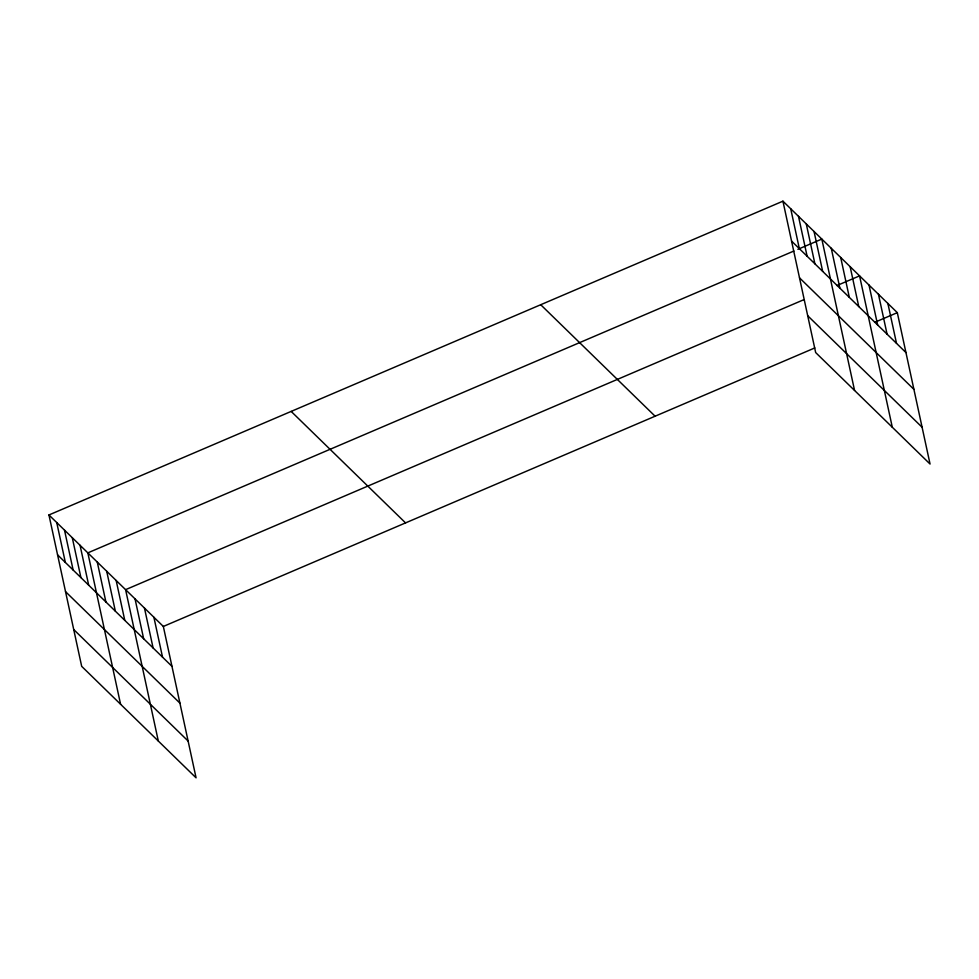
<?xml version="1.0" encoding="UTF-8"?>
<svg xmlns="http://www.w3.org/2000/svg" width="979" height="979" viewBox="0 0 979 979"><rect width="100%" height="100%" fill="white"/><g stroke="black" fill="none" stroke-linecap="round" stroke-linejoin="round"><path stroke-width="1.47" d="M48.95 514.966L163.334 626.45L196.069 777.828L81.685 666.344L48.95 514.966L782.931 201.172L897.315 312.656L930.05 464.034L815.666 352.55L782.931 201.172M793.883 251.028L87.841 552.866L120.576 704.244M797.873 249.315L821.822 239.072L854.557 390.45M803.673 299.758L125.593 589.664L158.317 741.042M836.947 285.538L859.574 275.87L892.297 427.248M163.334 626.45L814.809 347.937M874.7 322.336L897.315 312.656M791.558 241.067L905.942 352.55M799.513 277.852L913.896 389.336M807.712 315.752L922.096 427.248M540.714 304.726L655.11 416.21M291.167 411.413L405.551 522.896M57.577 554.86L171.961 666.344M65.532 591.646L179.916 703.13M73.731 629.546L188.115 741.042M887.88 303.466L896.507 343.348M878.444 294.263L887.072 334.157M869.009 285.06L877.637 324.955M850.139 266.667L858.767 306.562M840.704 257.477L849.319 297.359M831.257 248.274L839.884 288.169M814.051 231.497L822.666 271.391M806.268 223.91L814.895 263.804M798.485 216.335L807.112 256.229M790.714 208.747L799.341 248.642M153.899 617.259L162.526 657.142M144.464 608.057L153.091 647.951M135.029 598.854L143.656 638.749M116.158 580.461L124.774 620.356M106.711 571.271L115.338 611.153M97.276 562.068L105.903 601.963M80.058 545.291L88.685 585.185M72.287 537.704L80.914 577.598M64.504 530.128L73.131 570.023M56.733 522.541L65.348 562.435"/></g></svg>
